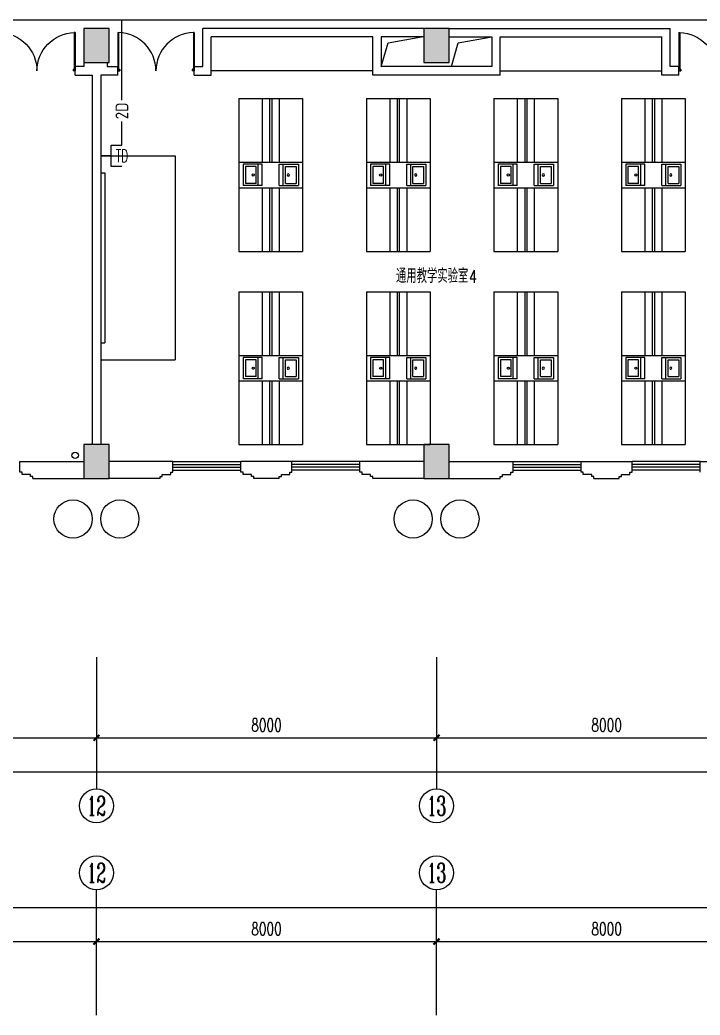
# Model space of a CAD drawing. Extents: x 190999 to 834799, y -200814 to 215286.
# Drawn here: x 259012 to 275012, y 26437 to 49867 of the extents above; entities that cross this region are included whole.
import ezdxf
from ezdxf.enums import TextEntityAlignment as Align

# ---------------------------------------------------------------- set-up
doc = ezdxf.new("R2010")
doc.units = 0
doc.header["$LTSCALE"] = 1000
doc.header["$MEASUREMENT"] = 0
for name, color, linetype in [('00-EQUIP', 3, 'Continuous'), ('00-SIG_TEXT', 7, 'Continuous'), ('00-WIRE-4', 6, 'Continuous'), ('A-墙线', 2, 'Continuous'), ('A-外包装修', 250, 'Continuous'), ('A-外窗', 145, 'Continuous'), ('A-家具', 250, 'Continuous'), ('A-门', 167, 'Continuous'), ('AXIS', 3, 'Continuous'), ('AXIS_TEXT', 7, 'Continuous'), ('COLUMN', 2, 'Continuous'), ('PUB_HATCH', 250, 'Continuous'), ('房间名称', 7, 'Continuous'), ('桥架', 1, 'Continuous'), ('洞口线', 177, 'Continuous'), ('雨水管', 3, 'Continuous')]:
    doc.layers.add(name, color=color, linetype=linetype)
doc.styles.add('-GBCBIGGBENOR', font='GBENOR.shx', dxfattribs={"bigfont": 'GBCBIG.shx'})
doc.styles.add('_COMPLEX', font='COMPLEX.shx', dxfattribs={"width": 0.5})
doc.styles.add('_TCH_AXIS', font='COMPLEX', dxfattribs={"bigfont": 'GBCBIG'})
doc.styles.add('_TCH_DIM', font='SIMPLEX', dxfattribs={"bigfont": 'GBCBIG'})
doc.styles.add('COMPLEX', font='COMPLEX')
doc.styles.add('DIM_FONT', font='SIMPLEX', dxfattribs={"width": 0.7, "bigfont": 'GBCBIG'})
doc.styles.get("Standard").update_dxf_attribs({"font": 'simhei.ttf'})
doc.styles.add('zz-1', font='arial.ttf', dxfattribs={"width": 0.8})
doc.dimstyles.new('DIMN', dxfattribs={"dimtxt": 300, "dimasz": 100, "dimexe": 250, "dimexo": 300, "dimgap": 150, "dimtad": 1, "dimdec": 0, "dimzin": 0, "dimdsep": 46, "dimtxsty": 'DIM_FONT', "dimblk": 'ARCHTICK', "dimcen": 0.09, "dimclrt": 7, "dimazin": 2, "dimtfac": 1, "dimtdec": 0, "dimtix": 1, "dimtmove": 2, "dimatfit": 3, "dimfxl": 0, "dimtolj": 1, "dimtzin": 0, "dimarcsym": 0})

# ---------------------------------------------------------------- blocks, each defined once
blk = doc.blocks.new('m1800')
at = {"layer": 'A-墙线'}
for p, q in [((-900, -100), (-900, 100)), ((900, -100), (900, 100))]:
    blk.add_line(p, q, dxfattribs=at)
at = {"layer": 'A-门'}
for p, q in [((-900, 900), (-900, 0)), ((-900, 900), (-880, 900)), ((-880, 900), (-880, 50)), ((880, 900), (880, 50)), ((900, 900), (880, 900)), ((900, 900), (900, 0)), ((-900, 50), (-870, 50)), ((-900, 0), (-850, 0)), ((-870, 50), (-870, 30)), ((-870, 30), (-850, 30)), ((-850, 30), (-850, 0)), ((850, 30), (850, 0)), ((870, 30), (850, 30)), ((900, 0), (850, 0)), ((870, 50), (870, 30)), ((900, 50), (870, 50))]:
    blk.add_line(p, q, dxfattribs=at)
for centre, start, end in [((-900, 0), 0, 88.7267), ((900, 0), 91.2733, 180)]:
    blk.add_arc(centre, 900, start, end, dxfattribs=at)
blk = doc.blocks.new('_ArchTick')
at = {"const_width": 0.5}
blk.add_lwpolyline([(-0.7, -0.7), (0.7, 0.7)], dxfattribs=at)
blk = doc.blocks.new('*D890')
at = {"layer": 'AXIS', "color": 0, "lineweight": -2}
for p, q in [((252812, 26767), (252812, 28417)), ((260812, 26767), (260812, 28417)), ((252812, 28167), (260812, 28167))]:
    blk.add_line(p, q, dxfattribs=at)
at = {"layer": 'Defpoints', "color": 0}
for p in [(260812, 28167), (252812, 26467), (260812, 26467)]:
    blk.add_point(p, dxfattribs=at)
at = {"layer": 'AXIS', "color": 0, "lineweight": -2, "xscale": 100, "yscale": 100, "zscale": 100, "rotation": 180}
blk.add_blockref('_ArchTick', (252812, 28167), dxfattribs=at)
at = {"layer": 'AXIS', "color": 0, "lineweight": -2, "xscale": 100, "yscale": 100, "zscale": 100}
blk.add_blockref('_ArchTick', (260812, 28167), dxfattribs=at)
at = {"layer": 'AXIS', "color": 7, "insert": (256812, 28467), "char_height": 300, "attachment_point": 5, "style": 'DIM_FONT'}
blk.add_mtext('\\A1;8000', dxfattribs=at)
blk = doc.blocks.new('*D891')
at = {"layer": 'AXIS', "color": 0, "lineweight": -2}
for p, q in [((260812, 26767), (260812, 28417)), ((268812, 26767), (268812, 28417)), ((260812, 28167), (268812, 28167))]:
    blk.add_line(p, q, dxfattribs=at)
at = {"layer": 'Defpoints', "color": 0}
for p in [(268812, 28167), (260812, 26467), (268812, 26467)]:
    blk.add_point(p, dxfattribs=at)
at = {"layer": 'AXIS', "color": 0, "lineweight": -2, "xscale": 100, "yscale": 100, "zscale": 100, "rotation": 180}
blk.add_blockref('_ArchTick', (260812, 28167), dxfattribs=at)
at = {"layer": 'AXIS', "color": 0, "lineweight": -2, "xscale": 100, "yscale": 100, "zscale": 100}
blk.add_blockref('_ArchTick', (268812, 28167), dxfattribs=at)
at = {"layer": 'AXIS', "color": 7, "insert": (264812, 28467), "char_height": 300, "attachment_point": 5, "style": 'DIM_FONT'}
blk.add_mtext('\\A1;8000', dxfattribs=at)
blk = doc.blocks.new('*D892')
at = {"layer": 'AXIS', "color": 0, "lineweight": -2}
for p, q in [((268812, 26767), (268812, 28417)), ((276812, 26767), (276812, 28417)), ((268812, 28167), (276812, 28167))]:
    blk.add_line(p, q, dxfattribs=at)
at = {"layer": 'Defpoints', "color": 0}
for p in [(276812, 28167), (268812, 26467), (276812, 26467)]:
    blk.add_point(p, dxfattribs=at)
at = {"layer": 'AXIS', "color": 0, "lineweight": -2, "xscale": 100, "yscale": 100, "zscale": 100, "rotation": 180}
blk.add_blockref('_ArchTick', (268812, 28167), dxfattribs=at)
at = {"layer": 'AXIS', "color": 0, "lineweight": -2, "xscale": 100, "yscale": 100, "zscale": 100}
blk.add_blockref('_ArchTick', (276812, 28167), dxfattribs=at)
at = {"layer": 'AXIS', "color": 7, "insert": (272812, 28467), "char_height": 300, "attachment_point": 5, "style": 'DIM_FONT'}
blk.add_mtext('\\A1;8000', dxfattribs=at)
blk = doc.blocks.new('*D895')
at = {"layer": 'AXIS', "color": 0, "lineweight": -2}
for p, q in [((210512, 26767), (210512, 29217)), ((283812, 26767), (283812, 29217)), ((210512, 28967), (283812, 28967))]:
    blk.add_line(p, q, dxfattribs=at)
at = {"layer": 'Defpoints', "color": 0}
for p in [(283812, 28967), (210512, 26467), (283812, 26467)]:
    blk.add_point(p, dxfattribs=at)
at = {"layer": 'AXIS', "color": 0, "lineweight": -2, "xscale": 100, "yscale": 100, "zscale": 100, "rotation": 180}
blk.add_blockref('_ArchTick', (210512, 28967), dxfattribs=at)
at = {"layer": 'AXIS', "color": 0, "lineweight": -2, "xscale": 100, "yscale": 100, "zscale": 100}
blk.add_blockref('_ArchTick', (283812, 28967), dxfattribs=at)
at = {"layer": 'AXIS', "color": 7, "insert": (247162, 29267), "char_height": 300, "attachment_point": 5, "style": 'DIM_FONT'}
blk.add_mtext('\\A1;73300', dxfattribs=at)
blk = doc.blocks.new('*D926')
at = {"layer": 'AXIS', "color": 0, "lineweight": -2}
for p, q in [((252812, 34567), (252812, 32717)), ((260812, 34567), (260812, 32717)), ((252812, 32967), (260812, 32967))]:
    blk.add_line(p, q, dxfattribs=at)
at = {"layer": 'Defpoints', "color": 0}
for p in [(252812, 34867), (260812, 34867), (260812, 32967)]:
    blk.add_point(p, dxfattribs=at)
at = {"layer": 'AXIS', "color": 0, "lineweight": -2, "xscale": 100, "yscale": 100, "zscale": 100, "rotation": 180}
blk.add_blockref('_ArchTick', (252812, 32967), dxfattribs=at)
at = {"layer": 'AXIS', "color": 0, "lineweight": -2, "xscale": 100, "yscale": 100, "zscale": 100}
blk.add_blockref('_ArchTick', (260812, 32967), dxfattribs=at)
at = {"layer": 'AXIS', "color": 7, "insert": (256812, 33267), "char_height": 300, "attachment_point": 5, "style": 'DIM_FONT'}
blk.add_mtext('\\A1;8000', dxfattribs=at)
blk = doc.blocks.new('*D927')
at = {"layer": 'AXIS', "color": 0, "lineweight": -2}
for p, q in [((260812, 34567), (260812, 32717)), ((268812, 34567), (268812, 32717)), ((260812, 32967), (268812, 32967))]:
    blk.add_line(p, q, dxfattribs=at)
at = {"layer": 'Defpoints', "color": 0}
for p in [(260812, 34867), (268812, 34867), (268812, 32967)]:
    blk.add_point(p, dxfattribs=at)
at = {"layer": 'AXIS', "color": 0, "lineweight": -2, "xscale": 100, "yscale": 100, "zscale": 100, "rotation": 180}
blk.add_blockref('_ArchTick', (260812, 32967), dxfattribs=at)
at = {"layer": 'AXIS', "color": 0, "lineweight": -2, "xscale": 100, "yscale": 100, "zscale": 100}
blk.add_blockref('_ArchTick', (268812, 32967), dxfattribs=at)
at = {"layer": 'AXIS', "color": 7, "insert": (264812, 33267), "char_height": 300, "attachment_point": 5, "style": 'DIM_FONT'}
blk.add_mtext('\\A1;8000', dxfattribs=at)
blk = doc.blocks.new('*D928')
at = {"layer": 'AXIS', "color": 0, "lineweight": -2}
for p, q in [((268812, 34567), (268812, 32717)), ((276812, 34567), (276812, 32717)), ((268812, 32967), (276812, 32967))]:
    blk.add_line(p, q, dxfattribs=at)
at = {"layer": 'Defpoints', "color": 0}
for p in [(268812, 34867), (276812, 34867), (276812, 32967)]:
    blk.add_point(p, dxfattribs=at)
at = {"layer": 'AXIS', "color": 0, "lineweight": -2, "xscale": 100, "yscale": 100, "zscale": 100, "rotation": 180}
blk.add_blockref('_ArchTick', (268812, 32967), dxfattribs=at)
at = {"layer": 'AXIS', "color": 0, "lineweight": -2, "xscale": 100, "yscale": 100, "zscale": 100}
blk.add_blockref('_ArchTick', (276812, 32967), dxfattribs=at)
at = {"layer": 'AXIS', "color": 7, "insert": (272812, 33267), "char_height": 300, "attachment_point": 5, "style": 'DIM_FONT'}
blk.add_mtext('\\A1;8000', dxfattribs=at)
blk = doc.blocks.new('*D931')
at = {"layer": 'AXIS', "color": 0, "lineweight": -2}
for p, q in [((206112, 34567), (206112, 31917)), ((283362, 34567), (283362, 31917)), ((206112, 32167), (283362, 32167))]:
    blk.add_line(p, q, dxfattribs=at)
at = {"layer": 'Defpoints', "color": 0}
for p in [(206112, 34867), (283362, 34867), (283362, 32167)]:
    blk.add_point(p, dxfattribs=at)
at = {"layer": 'AXIS', "color": 0, "lineweight": -2, "xscale": 100, "yscale": 100, "zscale": 100, "rotation": 180}
blk.add_blockref('_ArchTick', (206112, 32167), dxfattribs=at)
at = {"layer": 'AXIS', "color": 0, "lineweight": -2, "xscale": 100, "yscale": 100, "zscale": 100}
blk.add_blockref('_ArchTick', (283362, 32167), dxfattribs=at)
at = {"layer": 'AXIS', "color": 7, "insert": (244737, 32467), "char_height": 300, "attachment_point": 5, "style": 'DIM_FONT'}
blk.add_mtext('\\A1;77250', dxfattribs=at)
blk = doc.blocks.new('_AXISO')
blk.add_circle((0, 0), 0.5)
at = {"layer": 'AXIS_TEXT', "style": 'COMPLEX', "width": 1.041667}
blk.add_attdef('A', text='', height=0.56, dxfattribs=at).set_placement((-0.25, -0.28), (0.25, -0.28), align=Align.FIT)
blk = doc.blocks.new('$plan$00001609')
at = {"linetype": 'Continuous'}
for p, q in [((0, -251), (0, 251)), ((0, 251), (450, 251)), ((93, -251), (93, 251)), ((450, 251), (450, -251)), ((146, -199), (146, 199)), ((146, 199), (397, 199)), ((397, 199), (397, -199)), ((146, -199), (397, -199)), ((0, -251), (450, -251))]:
    blk.add_line(p, q, dxfattribs=at)
blk.add_line((238, 2), (238, 0))
blk.add_arc((212, 0), 26, 4.716, 0, dxfattribs=at)
at = {"style": 'zz-1'}
for tag in ['YSIZE', 'XSIZE']:
    blk.add_attdef(tag, (0, 0), '', height=0.5, dxfattribs=at)
blk = doc.blocks.new('_LINKPT1')
at = {"color": 0}
blk.add_line((0, 0), (0, 0), dxfattribs=at)
blk = doc.blocks.new('IO37IMB6')
for p, q in [((-0.5, 0.499), (-0.5, 0.999)), ((0.5, 0.999), (0.5, 0.499)), ((0.5, 0.499), (-0.5, 0.499)), ((0, 0.5), (0, 0))]:
    blk.add_line(p, q)
at = {"xscale": 0.002, "yscale": 0.002, "zscale": 0.002}
for p in [(0, 1.384), (-0.5, 0.499), (0.5, 0.499), (0, 0)]:
    blk.add_blockref('_LINKPT1', p, dxfattribs=at)
at = {"style": '_COMPLEX', "width": 0.6, "flags": 8}
blk.add_attdef('$TEXT$', text='', height=0.6, dxfattribs=at).set_placement((0, 1), align=Align.MIDDLE_CENTER)
at = {"flags": 9}
blk.add_attdef('A', (0, 0), '', height=0.00002, dxfattribs=at)

msp = doc.modelspace()

# ---------------------------------------------------------------- hatches: boundary and pattern name
at = {"layer": 'PUB_HATCH'}
for points in [[(261111.6, 49667.4), (260511.6, 49667.4), (260511.6, 48867.4), (261111.6, 48867.4)], [(269111.6, 49667.4), (268511.6, 49667.4), (268511.6, 48867.4), (269111.6, 48867.4)], [(261111.6, 39867.4), (260511.6, 39867.4), (260511.6, 39067.4), (261111.6, 39067.4)], [(269111.6, 39867.4), (268511.6, 39867.4), (268511.6, 39067.4), (269111.6, 39067.4)]]:
    msp.add_hatch(color=256, dxfattribs=at).paths.add_polyline_path(points)

# ---------------------------------------------------------------- linework, layer by layer
at = {"layer": '00-WIRE-4'}
for p, q in [((261411.1, 47975), (261411.1, 49867.4)), ((261411.1, 46917.4), (261411.1, 47474.4))]:
    msp.add_line(p, q, dxfattribs=at)
at = {"layer": 'A-墙线'}
for p, q in [((268511.6, 49667.4), (263311.6, 49667.4)), ((263311.6, 48767.4), (263311.6, 49667.4)), ((267311.6, 49467.4), (263511.6, 49467.4)), ((263511.6, 48567.4), (263511.6, 49467.4)), ((267311.6, 48567.4), (267311.6, 49467.4)), ((268511.6, 49467.4), (267511.6, 49467.4)), ((267511.6, 49467.4), (267511.6, 48767.4)), ((269111.6, 49667.4), (274311.6, 49667.4)), ((269111.6, 49467.4), (270111.6, 49467.4)), ((270111.6, 49467.4), (270111.6, 48767.4)), ((270311.6, 49467.4), (274111.6, 49467.4)), ((270311.6, 48567.4), (270311.6, 49467.4)), ((274111.6, 48567.4), (274111.6, 49467.4)), ((274311.6, 48767.4), (274311.6, 49667.4)), ((260511.6, 48767.4), (260311.6, 48767.4)), ((260511.6, 48867.4), (260511.6, 48767.4)), ((261061.6, 48867.4), (261061.6, 48767.4)), ((261061.6, 48767.4), (261311.6, 48767.4)), ((263111.6, 48767.4), (263311.6, 48767.4)), ((270111.6, 48767.4), (267511.6, 48767.4)), ((274511.6, 48767.4), (274311.6, 48767.4)), ((260311.6, 48567.4), (260711.6, 48567.4)), ((260711.6, 48567.4), (260711.6, 39867.4)), ((260911.6, 48567.4), (260911.6, 39867.4)), ((261311.6, 48567.4), (260911.6, 48567.4)), ((263111.6, 48567.4), (263511.6, 48567.4)), ((270311.6, 48567.4), (267311.6, 48567.4)), ((274511.6, 48567.4), (274111.6, 48567.4)), ((259011.6, 39467.4), (260511.6, 39467.4)), ((259011.6, 39217.4), (259011.6, 39467.4)), ((262611.6, 39467.4), (261111.6, 39467.4)), ((262611.6, 39217.4), (262611.6, 39467.4)), ((265411.6, 39467.4), (264211.6, 39467.4)), ((264211.6, 39217.4), (264211.6, 39467.4)), ((265411.6, 39217.4), (265411.6, 39467.4)), ((268511.6, 39467.4), (267011.6, 39467.4)), ((267011.6, 39217.4), (267011.6, 39467.4)), ((269111.6, 39467.4), (270611.6, 39467.4)), ((270611.6, 39217.4), (270611.6, 39467.4)), ((272211.6, 39467.4), (273411.6, 39467.4)), ((272211.6, 39217.4), (272211.6, 39467.4)), ((273411.6, 39217.4), (273411.6, 39467.4)), ((275011.6, 39467.4), (276511.6, 39467.4)), ((275011.6, 39217.4), (275011.6, 39467.4)), ((259061.6, 39217.4), (259011.6, 39217.4)), ((259061.6, 39167.4), (259061.6, 39217.4)), ((259261.6, 39167.4), (259061.6, 39167.4)), ((259261.6, 39117.4), (259261.6, 39167.4)), ((262361.6, 39117.4), (262361.6, 39167.4)), ((262361.6, 39167.4), (262561.6, 39167.4)), ((262561.6, 39217.4), (262611.6, 39217.4)), ((262561.6, 39167.4), (262561.6, 39217.4)), ((264261.6, 39217.4), (264211.6, 39217.4)), ((264261.6, 39167.4), (264261.6, 39217.4)), ((264461.6, 39167.4), (264261.6, 39167.4)), ((264461.6, 39117.4), (264461.6, 39167.4)), ((265161.6, 39117.4), (265161.6, 39167.4)), ((265161.6, 39167.4), (265361.6, 39167.4)), ((265361.6, 39217.4), (265411.6, 39217.4)), ((265361.6, 39167.4), (265361.6, 39217.4)), ((267061.6, 39217.4), (267011.6, 39217.4)), ((267061.6, 39167.4), (267061.6, 39217.4)), ((267261.6, 39167.4), (267061.6, 39167.4)), ((267261.6, 39117.4), (267261.6, 39167.4)), ((270361.6, 39117.4), (270361.6, 39167.4)), ((270361.6, 39167.4), (270561.6, 39167.4)), ((270561.6, 39217.4), (270611.6, 39217.4)), ((270561.6, 39167.4), (270561.6, 39217.4)), ((272261.6, 39217.4), (272211.6, 39217.4)), ((272261.6, 39167.4), (272261.6, 39217.4)), ((272461.6, 39167.4), (272261.6, 39167.4)), ((272461.6, 39117.4), (272461.6, 39167.4)), ((273161.6, 39117.4), (273161.6, 39167.4)), ((273161.6, 39167.4), (273361.6, 39167.4)), ((273361.6, 39217.4), (273411.6, 39217.4)), ((273361.6, 39167.4), (273361.6, 39217.4)), ((259311.6, 39117.4), (259261.6, 39117.4)), ((259311.6, 39067.4), (259311.6, 39117.4)), ((259311.6, 39067.4), (260511.6, 39067.4)), ((262311.6, 39067.4), (261111.6, 39067.4)), ((262311.6, 39067.4), (262311.6, 39117.4)), ((262311.6, 39117.4), (262361.6, 39117.4)), ((264511.6, 39117.4), (264461.6, 39117.4)), ((264511.6, 39067.4), (264511.6, 39117.4)), ((265111.6, 39067.4), (264511.6, 39067.4)), ((265111.6, 39067.4), (265111.6, 39117.4)), ((265111.6, 39117.4), (265161.6, 39117.4)), ((267311.6, 39117.4), (267261.6, 39117.4)), ((267311.6, 39067.4), (267311.6, 39117.4)), ((268511.6, 39067.4), (267311.6, 39067.4)), ((269111.6, 39067.4), (270311.6, 39067.4)), ((270311.6, 39067.4), (270311.6, 39117.4)), ((270311.6, 39117.4), (270361.6, 39117.4)), ((272511.6, 39117.4), (272461.6, 39117.4)), ((272511.6, 39067.4), (272511.6, 39117.4)), ((272511.6, 39067.4), (273111.6, 39067.4)), ((273111.6, 39067.4), (273111.6, 39117.4)), ((273111.6, 39117.4), (273161.6, 39117.4))]:
    msp.add_line(p, q, dxfattribs=at)
at = {"layer": 'A-外包装修'}
for centre in [(260261.6, 38117.4), (261361.6, 38117.4), (268261.6, 38117.4), (269361.6, 38117.4)]:
    msp.add_circle(centre, 450, dxfattribs=at)
at = {"layer": 'A-外窗'}
for p, q in [((262611.6, 39467.4), (264211.6, 39467.4)), ((262611.6, 39397.4), (264211.6, 39397.4)), ((267011.6, 39467.4), (265411.6, 39467.4)), ((267011.6, 39397.4), (265411.6, 39397.4)), ((270611.6, 39467.4), (272211.6, 39467.4)), ((270611.6, 39397.4), (272211.6, 39397.4)), ((275011.6, 39467.4), (273411.6, 39467.4)), ((275011.6, 39397.4), (273411.6, 39397.4)), ((262611.6, 39337.4), (264211.6, 39337.4)), ((262611.6, 39267.4), (264211.6, 39267.4)), ((267011.6, 39337.4), (265411.6, 39337.4)), ((267011.6, 39267.4), (265411.6, 39267.4)), ((270611.6, 39337.4), (272211.6, 39337.4)), ((270611.6, 39267.4), (272211.6, 39267.4)), ((275011.6, 39337.4), (273411.6, 39337.4)), ((275011.6, 39267.4), (273411.6, 39267.4))]:
    msp.add_line(p, q, dxfattribs=at)
at = {"layer": 'A-家具'}
for p, q in [((267311.6, 48667.4), (263511.6, 48667.4)), ((270311.6, 48667.4), (274111.6, 48667.4)), ((264161.6, 48017.4), (264161.6, 44417.4)), ((264161.6, 48017.4), (265661.6, 48017.4)), ((264711.6, 48017.4), (264711.6, 46517.4)), ((264886.6, 48017.4), (264886.6, 46517.4)), ((264936.6, 48017.4), (264936.6, 46517.4)), ((265111.6, 48017.4), (265111.6, 46517.4)), ((265661.6, 48017.4), (265661.6, 44417.4)), ((267161.6, 48017.4), (267161.6, 44417.4)), ((267161.6, 48017.4), (268661.6, 48017.4)), ((267711.6, 48017.4), (267711.6, 46517.4)), ((267886.6, 48017.4), (267886.6, 46517.4)), ((267936.6, 48017.4), (267936.6, 46517.4)), ((268111.6, 48017.4), (268111.6, 46517.4)), ((268661.6, 48017.4), (268661.6, 44417.4)), ((270161.6, 48017.4), (270161.6, 44417.4)), ((270161.6, 48017.4), (271661.6, 48017.4)), ((270711.6, 48017.4), (270711.6, 46517.4)), ((270886.6, 48017.4), (270886.6, 46517.4)), ((270936.6, 48017.4), (270936.6, 46517.4)), ((271111.6, 48017.4), (271111.6, 46517.4)), ((271661.6, 48017.4), (271661.6, 44417.4)), ((273161.6, 48017.4), (273161.6, 44417.4)), ((273161.6, 48017.4), (274661.6, 48017.4)), ((273711.6, 48017.4), (273711.6, 46517.4)), ((273886.6, 48017.4), (273886.6, 46517.4)), ((273936.6, 48017.4), (273936.6, 46517.4)), ((274111.6, 48017.4), (274111.6, 46517.4)), ((274661.6, 48017.4), (274661.6, 44417.4)), ((260911.6, 46667.4), (262661.6, 46667.4)), ((262661.6, 46667.4), (262661.6, 41867.4)), ((264161.6, 46517.4), (265661.6, 46517.4)), ((267161.6, 46517.4), (268661.6, 46517.4)), ((270161.6, 46517.4), (271661.6, 46517.4)), ((273161.6, 46517.4), (274661.6, 46517.4)), ((260911.6, 46267.4), (261011.6, 46267.4)), ((261011.6, 46267.4), (261011.6, 42267.4)), ((264161.6, 45917.4), (265661.6, 45917.4)), ((264711.6, 45917.4), (264711.6, 44417.4)), ((264886.6, 45917.4), (264886.6, 44417.4)), ((264936.6, 45917.4), (264936.6, 44417.4)), ((265111.6, 45917.4), (265111.6, 44417.4)), ((267161.6, 45917.4), (268661.6, 45917.4)), ((267711.6, 45917.4), (267711.6, 44417.4)), ((267886.6, 45917.4), (267886.6, 44417.4)), ((267936.6, 45917.4), (267936.6, 44417.4)), ((268111.6, 45917.4), (268111.6, 44417.4)), ((270161.6, 45917.4), (271661.6, 45917.4)), ((270711.6, 45917.4), (270711.6, 44417.4)), ((270886.6, 45917.4), (270886.6, 44417.4)), ((270936.6, 45917.4), (270936.6, 44417.4)), ((271111.6, 45917.4), (271111.6, 44417.4)), ((273161.6, 45917.4), (274661.6, 45917.4)), ((273711.6, 45917.4), (273711.6, 44417.4)), ((273886.6, 45917.4), (273886.6, 44417.4)), ((273936.6, 45917.4), (273936.6, 44417.4)), ((274111.6, 45917.4), (274111.6, 44417.4)), ((264161.6, 44417.4), (265661.6, 44417.4)), ((267161.6, 44417.4), (268661.6, 44417.4)), ((270161.6, 44417.4), (271661.6, 44417.4)), ((273161.6, 44417.4), (274661.6, 44417.4)), ((264161.6, 43467.4), (264161.6, 39867.4)), ((264161.6, 43467.4), (265661.6, 43467.4)), ((264711.6, 43467.4), (264711.6, 41967.4)), ((264886.6, 43467.4), (264886.6, 41967.4)), ((264936.6, 43467.4), (264936.6, 41967.4)), ((265111.6, 43467.4), (265111.6, 41967.4)), ((265661.6, 43467.4), (265661.6, 39867.4)), ((267161.6, 43467.4), (267161.6, 39867.4)), ((267161.6, 43467.4), (268661.6, 43467.4)), ((267711.6, 43467.4), (267711.6, 41967.4)), ((267886.6, 43467.4), (267886.6, 41967.4)), ((267936.6, 43467.4), (267936.6, 41967.4)), ((268111.6, 43467.4), (268111.6, 41967.4)), ((268661.6, 43467.4), (268661.6, 39867.4)), ((270161.6, 43467.4), (270161.6, 39867.4)), ((270161.6, 43467.4), (271661.6, 43467.4)), ((270711.6, 43467.4), (270711.6, 41967.4)), ((270886.6, 43467.4), (270886.6, 41967.4)), ((270936.6, 43467.4), (270936.6, 41967.4)), ((271111.6, 43467.4), (271111.6, 41967.4)), ((271661.6, 43467.4), (271661.6, 39867.4)), ((273161.6, 43467.4), (273161.6, 39867.4)), ((273161.6, 43467.4), (274661.6, 43467.4)), ((273711.6, 43467.4), (273711.6, 41967.4)), ((273886.6, 43467.4), (273886.6, 41967.4)), ((273936.6, 43467.4), (273936.6, 41967.4)), ((274111.6, 43467.4), (274111.6, 41967.4)), ((274661.6, 43467.4), (274661.6, 39867.4)), ((260911.6, 42267.4), (261011.6, 42267.4)), ((264161.6, 41967.4), (265661.6, 41967.4)), ((267161.6, 41967.4), (268661.6, 41967.4)), ((270161.6, 41967.4), (271661.6, 41967.4)), ((273161.6, 41967.4), (274661.6, 41967.4)), ((260911.6, 41867.4), (262661.6, 41867.4)), ((264161.6, 41367.4), (265661.6, 41367.4)), ((264711.6, 41367.4), (264711.6, 39867.4)), ((264886.6, 41367.4), (264886.6, 39867.4)), ((264936.6, 41367.4), (264936.6, 39867.4)), ((265111.6, 41367.4), (265111.6, 39867.4)), ((267161.6, 41367.4), (268661.6, 41367.4)), ((267711.6, 41367.4), (267711.6, 39867.4)), ((267886.6, 41367.4), (267886.6, 39867.4)), ((267936.6, 41367.4), (267936.6, 39867.4)), ((268111.6, 41367.4), (268111.6, 39867.4)), ((270161.6, 41367.4), (271661.6, 41367.4)), ((270711.6, 41367.4), (270711.6, 39867.4)), ((270886.6, 41367.4), (270886.6, 39867.4)), ((270936.6, 41367.4), (270936.6, 39867.4)), ((271111.6, 41367.4), (271111.6, 39867.4)), ((273161.6, 41367.4), (274661.6, 41367.4)), ((273711.6, 41367.4), (273711.6, 39867.4)), ((273886.6, 41367.4), (273886.6, 39867.4)), ((273936.6, 41367.4), (273936.6, 39867.4)), ((274111.6, 41367.4), (274111.6, 39867.4)), ((264161.6, 39867.4), (265661.6, 39867.4)), ((267161.6, 39867.4), (268661.6, 39867.4)), ((270161.6, 39867.4), (271661.6, 39867.4)), ((273161.6, 39867.4), (274661.6, 39867.4))]:
    msp.add_line(p, q, dxfattribs=at)
at = {"layer": 'AXIS'}
for p, q in [((260811.6, 34867.4), (260811.6, 31763.7)), ((268811.6, 34867.4), (268811.6, 31763.7)), ((260811.6, 26437.4), (260811.6, 29386.5)), ((268811.6, 26437.4), (268811.6, 29386.5))]:
    msp.add_line(p, q, dxfattribs=at)
at = {"layer": 'COLUMN'}
for p, q in [((261111.6, 49667.4), (260511.6, 49667.4)), ((260511.6, 49667.4), (260511.6, 48867.4)), ((261111.6, 48867.4), (261111.6, 49667.4)), ((269111.6, 49667.4), (268511.6, 49667.4)), ((268511.6, 49667.4), (268511.6, 48867.4)), ((269111.6, 48867.4), (269111.6, 49667.4)), ((260511.6, 48867.4), (261111.6, 48867.4)), ((268511.6, 48867.4), (269111.6, 48867.4)), ((261111.6, 39867.4), (260511.6, 39867.4)), ((260511.6, 39867.4), (260511.6, 39067.4)), ((261111.6, 39067.4), (261111.6, 39867.4)), ((269111.6, 39867.4), (268511.6, 39867.4)), ((268511.6, 39867.4), (268511.6, 39067.4)), ((269111.6, 39067.4), (269111.6, 39867.4)), ((260511.6, 39067.4), (261111.6, 39067.4)), ((268511.6, 39067.4), (269111.6, 39067.4))]:
    msp.add_line(p, q, dxfattribs=at)
at = {"layer": '桥架'}
msp.add_line((216211.6, 49867.4), (283811.6, 49867.4), dxfattribs=at)
at = {"layer": '洞口线', "ltscale": 2}
for points in [[(267511.6, 48767.4), (267672.6, 49329.5), (268461.6, 49467.4)], [(269161.6, 48767.4), (269322.6, 49329.5), (270111.6, 49467.4)]]:
    msp.add_lwpolyline(points, dxfattribs=at)
at = {"layer": '雨水管'}
msp.add_circle((260311.6, 39617.4), 75, dxfattribs=at)

# ---------------------------------------------------------------- block references
at = {"layer": '00-EQUIP'}
ref = msp.add_blockref('IO37IMB6', (260911.6, 46667.4), dxfattribs=dict(at, xscale=500, yscale=500, zscale=500, rotation=270))
ref.add_attrib('$TEXT$', 'TD', dxfattribs={"layer": '0', "height": 300, "style": '_COMPLEX', "width": 0.6, "flags": 8}).set_placement((261411.6, 46667.4), align=Align.MIDDLE_CENTER)
at = {"layer": 'A-家具', "yscale": -1, "rotation": 180}
for p in [(264711.6, 46217.4), (267711.6, 46217.4), (270711.6, 46217.4), (273711.6, 46217.4), (264711.6, 41667.4), (267711.6, 41667.4), (270711.6, 41667.4), (273711.6, 41667.4)]:
    msp.add_blockref('$plan$00001609', p, dxfattribs=at)
at = {"layer": 'A-家具'}
for p in [(265111.6, 46217.4), (268111.6, 46217.4), (271111.6, 46217.4), (274111.6, 46217.4), (265111.6, 41667.4), (268111.6, 41667.4), (271111.6, 41667.4), (274111.6, 41667.4)]:
    msp.add_blockref('$plan$00001609', p, dxfattribs=at)
at = {"layer": 'A-门', "xscale": -1}
for p in [(259411.6, 48667.4), (275411.6, 48667.4)]:
    msp.add_blockref('m1800', p, dxfattribs=at)
at = {"layer": 'A-门'}
msp.add_blockref('m1800', (262211.6, 48667.4), dxfattribs=at)
at = {"layer": 'AXIS'}
ref = msp.add_blockref('_AXISO', (260811.6, 31363.7), dxfattribs=dict(at, xscale=800, yscale=800, zscale=800))
ref.add_attrib('A', '12', dxfattribs={"layer": 'AXIS_TEXT', "height": 452.55, "style": '_TCH_AXIS', "width": 0.724138}).set_placement((260585.4, 31137.4), (261037.9, 31137.4), align=Align.FIT)
ref = msp.add_blockref('_AXISO', (268811.6, 31363.7), dxfattribs=dict(at, xscale=800, yscale=800, zscale=800))
ref.add_attrib('A', '13', dxfattribs={"layer": 'AXIS_TEXT', "height": 452.55, "style": '_TCH_AXIS', "width": 0.724138}).set_placement((268585.4, 31137.4), (269037.9, 31137.4), align=Align.FIT)
ref = msp.add_blockref('_AXISO', (260811.6, 29786.5), dxfattribs=dict(at, xscale=800, yscale=800, zscale=800))
ref.add_attrib('A', '12', dxfattribs={"layer": 'AXIS_TEXT', "height": 452.55, "style": '_TCH_AXIS', "width": 0.724138}).set_placement((260585.4, 29560.2), (261037.9, 29560.2), align=Align.FIT)
ref = msp.add_blockref('_AXISO', (268811.6, 29786.5), dxfattribs=dict(at, xscale=800, yscale=800, zscale=800))
ref.add_attrib('A', '13', dxfattribs={"layer": 'AXIS_TEXT', "height": 452.55, "style": '_TCH_AXIS', "width": 0.724138}).set_placement((268585.4, 29560.2), (269037.9, 29560.2), align=Align.FIT)

# ---------------------------------------------------------------- texts
at = {"layer": '00-SIG_TEXT', "style": '-GBCBIGGBENOR'}
msp.add_text('2D', height=300, rotation=90, dxfattribs=at).set_placement((261411.1, 47724.7), align=Align.MIDDLE_CENTER)
at = {"layer": '房间名称', "style": '_TCH_DIM'}
msp.add_text('通用教学实验室', height=337.59, dxfattribs=at).set_placement((267858.3, 43674.1))
at = {"layer": '房间名称', "style": '_TCH_DIM', "width": 0.705882}
msp.add_text('4', height=297.5, dxfattribs=at).set_placement((269578.5, 43674.1))

# ---------------------------------------------------------------- dimensions: what is measured, and where the dimension line sits
at = {"layer": 'AXIS'}
for p1, p2, distance, picture, middle in [((206111.8, 34867.4), (283361.6, 34867.4), -2700, '*D931', (244736.7, 32467.4)), ((252811.6, 34867.4), (260811.6, 34867.4), -1900, '*D926', (256811.6, 33267.4)), ((260811.6, 34867.4), (268811.6, 34867.4), -1900, '*D927', (264811.6, 33267.4)), ((268811.6, 34867.4), (276811.6, 34867.4), -1900, '*D928', (272811.6, 33267.4)), ((210511.6, 26467.4), (283811.6, 26467.4), 2500, '*D895', (247161.6, 29267.4)), ((252811.6, 26467.4), (260811.6, 26467.4), 1700, '*D890', (256811.6, 28467.4)), ((260811.6, 26467.4), (268811.6, 26467.4), 1700, '*D891', (264811.6, 28467.4)), ((268811.6, 26467.4), (276811.6, 26467.4), 1700, '*D892', (272811.6, 28467.4))]:
    dim = msp.add_aligned_dim(p1=p1, p2=p2, distance=distance, dimstyle='DIMN', dxfattribs=at)
    dim.commit()
    dim.dimension.update_dxf_attribs({"geometry": picture, "text_midpoint": middle})

doc.saveas('drawing.dxf')
